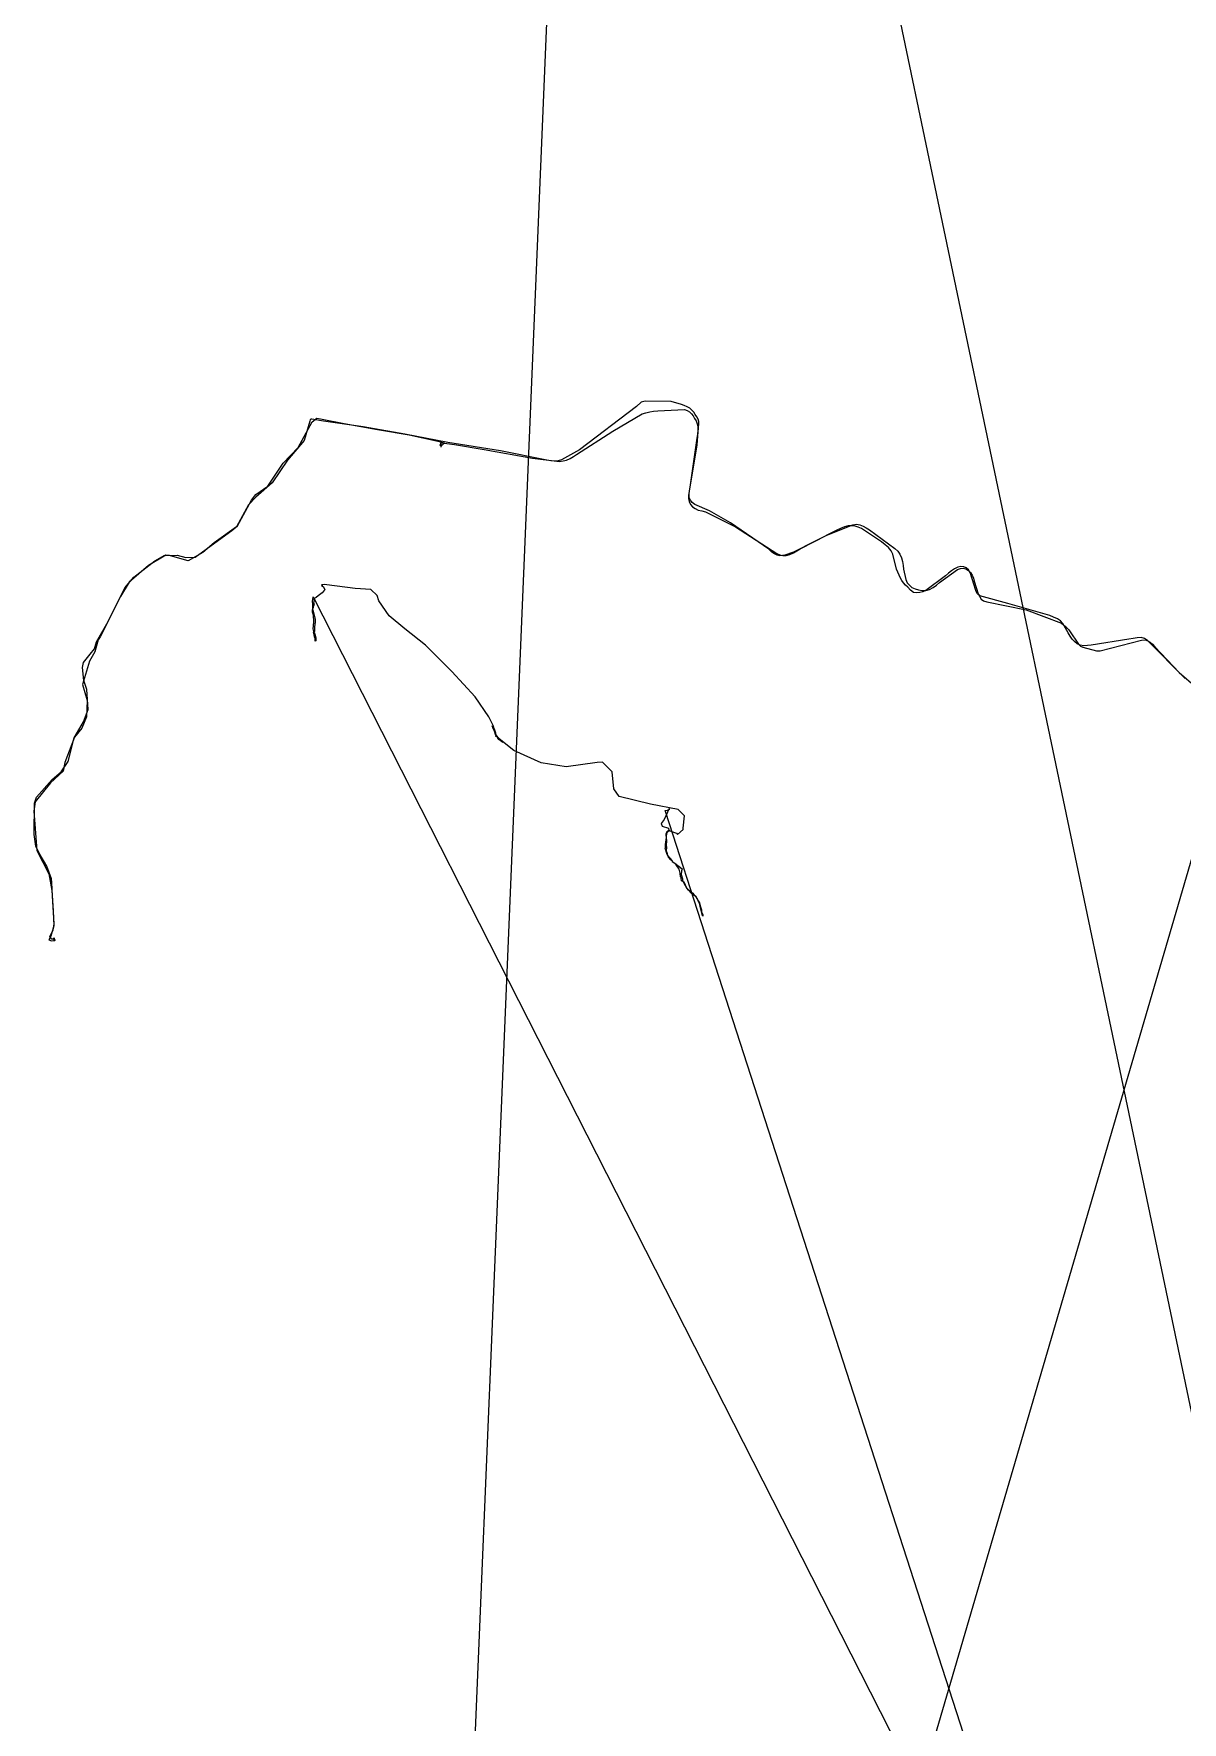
# Model space of a CAD drawing. Extents: x 533996 to 558759, y 1823984 to 1869097.
# Drawn here: x 533996 to 538545, y 1846540 to 1853228 of the extents above; entities that cross this region are included whole.
import ezdxf

# ---------------------------------------------------------------- set-up
doc = ezdxf.new("R2010")
doc.units = 0
for name, color, linetype in [('Default', 7, 'Continuous'), ('Unknown Line Type', 7, 'Continuous'), ('Unknown Point Feature', 7, 'Continuous')]:
    doc.layers.add(name, color=color, linetype=linetype)

# ---------------------------------------------------------------- blocks, each defined once
blk = doc.blocks.new('POINT_DISPLAY')
at = {"layer": 'Default'}
blk.add_line((0, 0), (0, 0), dxfattribs=at)

msp = doc.modelspace()

# ---------------------------------------------------------------- linework, layer by layer
at = {"layer": 'Unknown Line Type'}
for points in [[(534120.6, 1869074.7), (540850.2, 1836930.3)], [(535442, 1839236.9), (536139.8, 1855927.4)], [(539269.5, 1852310), (535443.4, 1839235.5)], [(538557.6, 1850674.7), (538407.2, 1850824.9), (538395.4, 1850832.1), (538382.1, 1850836.1), (538367.1, 1850835.8), (538350.7, 1850833.1), (538333.4, 1850829.7), (538185.1, 1850806.6), (538155.3, 1850803.9), (538141.5, 1850806.2), (538128.9, 1850811.9), (538118.1, 1850820), (538109.2, 1850829.6), (538101.6, 1850842), (538094.2, 1850854.4), (538072.1, 1850891.8), (538062.7, 1850902), (538050.9, 1850910.3), (538036.1, 1850917.4), (538020.4, 1850923.6), (537855.1, 1850971.1), (537743.1, 1851001), (537734.7, 1851009.1), (537728.8, 1851019.3), (537725.1, 1851031.2), (537721.9, 1851044.1), (537704.9, 1851094.6), (537698.3, 1851104.4), (537690, 1851111.8), (537680.4, 1851116.8), (537668.9, 1851117.5), (537656.3, 1851114.9), (537643.5, 1851108.3), (537631.2, 1851100.2), (537619.8, 1851091.3), (537608.2, 1851081), (537529.5, 1851022.6), (537517.7, 1851017.7), (537506.1, 1851014.2), (537493.8, 1851013.3), (537481.5, 1851015.1), (537468.7, 1851024.5), (537457.9, 1851035.9), (537449.2, 1851044), (537441.7, 1851052.7), (537435.2, 1851061.9), (537429.3, 1851071.6), (537414.2, 1851106.9), (537399.5, 1851166.7), (537392.3, 1851180.3), (537382, 1851192.5), (537368.2, 1851204), (537353.6, 1851214.9), (537274.5, 1851268), (537262.2, 1851273.6), (537249.5, 1851277.3), (537236.1, 1851279.1), (537222, 1851278.3), (537207.4, 1851274.6), (537192.5, 1851268.5), (537177.5, 1851261.8), (537005.3, 1851174.3), (536971.9, 1851162.7), (536962, 1851161), (536952, 1851160.6), (536941.4, 1851162.9), (536930.8, 1851167.6), (536920, 1851174.8), (536907.7, 1851186), (536756.3, 1851290.7), (536672.6, 1851338), (536614.5, 1851362.8), (536604.7, 1851370.6), (536597.3, 1851380.1), (536592.9, 1851391.5), (536592, 1851404.3), (536593.6, 1851417.9), (536596.1, 1851432.2), (536624.7, 1851599.2), (536631.3, 1851683.8), (536630.4, 1851692.6), (536627.8, 1851701.1), (536623, 1851710), (536616.6, 1851719.3), (536610.4, 1851729), (536603, 1851737.3), (536594.5, 1851744.6), (536584.1, 1851750.5), (536573.1, 1851755.4), (536561.9, 1851759.7), (536521.6, 1851771), (536417.6, 1851772.7), (536402, 1851768.3), (536384.1, 1851751.4), (536158.6, 1851579.9), (536087.4, 1851539.7), (536073.2, 1851536), (536059, 1851534.8), (536044.5, 1851536), (536029.3, 1851539.2), (535844.7, 1851575.2), (535636.4, 1851609.4), (535466.4, 1851641.5), (535301, 1851670.6), (535143.7, 1851693.9), (535097.7, 1851701.5), (535093.6, 1851700.7), (535091.1, 1851699), (535090.1, 1851692.9), (535066.9, 1851617), (535001.8, 1851539.2), (534941.2, 1851449), (534875.7, 1851392.8), (534847.6, 1851362.1), (534799.4, 1851274.8), (534711.1, 1851211.6), (534666.3, 1851173.8), (534608, 1851140.1), (534547.6, 1851157.5), (534534, 1851161.4), (534519.2, 1851162.3), (534450.4, 1851121.6), (534374.8, 1851056), (534340.6, 1850999.1), (534258.9, 1850839.1), (534251.7, 1850827.3), (534238, 1850780), (534217.2, 1850742.6), (534190, 1850649.7), (534208.5, 1850587), (534205.2, 1850522.4), (534186.9, 1850477.6), (534157.5, 1850442.3), (534119.6, 1850341.4), (534112.3, 1850307.2), (534063.1, 1850261.1), (534001.6, 1850185.5), (533996.5, 1850148.8), (534008.5, 1849993), (534055.8, 1849900.1), (534067.7, 1849834.3), (534073.1, 1849753.9), (534075.6, 1849695.1), (534064.5, 1849653.9), (534056.3, 1849639.5), (534066.3, 1849634.9), (534080.2, 1849636.4), (534078.5, 1849637.7), (534079.4, 1849640.6), (534078.9, 1849639.6), (534079.8, 1849636.7), (534080.2, 1849635.4), (534079.5, 1849636.8), (534080, 1849638), (534080.3, 1849638.9), (534080.4, 1849639.9), (534080.4, 1849639.3), (534079.7, 1849639.2), (534078.8, 1849640.7), (534077.5, 1849643.3), (534076.5, 1849646), (534076.7, 1849646.7), (534076.8, 1849645.6), (534076.6, 1849643.6), (534075.1, 1849640.5), (534075.7, 1849640.8), (534078.1, 1849641.4), (534068.2, 1849641.8), (534060.5, 1849652.8), (534073.2, 1849677.4), (534077.9, 1849702), (534071, 1849813.7), (534067.4, 1849866.5), (534066.4, 1849880.3), (534048.6, 1849930.4), (534017.3, 1849982.1), (534004, 1850010.5), (533998.4, 1850055.8), (533999.3, 1850180.8), (534006.8, 1850204), (534069.8, 1850274.4), (534105.2, 1850303.9), (534132.9, 1850345.8), (534156.7, 1850439.2), (534193.4, 1850502.6), (534211.5, 1850551.6), (534207.2, 1850630.2), (534194.6, 1850666.4), (534189.7, 1850718.3), (534193, 1850737.2), (534219.2, 1850770), (534237.1, 1850791.2), (534244.6, 1850819.7), (534290.8, 1850899.7), (534357.1, 1851033.7), (534392.8, 1851075.8), (534476.4, 1851140.3), (534513.2, 1851161.8), (534563.8, 1851162.4), (534599.4, 1851153.4), (534635.6, 1851155), (534708.5, 1851207), (534780.4, 1851259.9), (534803.8, 1851278.4), (534859, 1851380), (534876.2, 1851402.9), (534923, 1851435.5), (534984.7, 1851527.6), (535043.2, 1851588.9), (535098.7, 1851691.2), (535117.2, 1851705), (535123.8, 1851703.8), (535131.7, 1851702.2), (535226.1, 1851683.6), (535357.5, 1851660.3), (535483.9, 1851639.6), (535592.3, 1851615.4), (535623.8, 1851607.8), (535615.5, 1851599.9), (535613.8, 1851597.8), (535608.5, 1851597.3), (535605.6, 1851598.1), (535605.1, 1851597.8), (535606, 1851600.3), (535606.1, 1851601.5), (535609, 1851600.5), (535610.9, 1851603.2), (535609.9, 1851602), (535608.1, 1851602), (535610.3, 1851600.8), (535607.6, 1851599.3), (535609.1, 1851599.1), (535609.6, 1851599.7), (535608.9, 1851598.3), (535609.9, 1851596), (535609, 1851597.4), (535610, 1851598.8), (535612.4, 1851600.1), (535610.9, 1851597.3), (535610.5, 1851597.2), (535609.7, 1851597), (535608.3, 1851597.1), (535608.3, 1851598.9), (535608.1, 1851596.7), (535608.5, 1851592.3), (535610.9, 1851592.5), (535611.1, 1851593.3), (535608.9, 1851597.8), (535609.2, 1851608.1), (535611.5, 1851608.2), (535613.4, 1851607.8), (535663.3, 1851600.8), (535780.8, 1851580.8), (535971.7, 1851546.6), (536079.3, 1851534.2), (536093, 1851535.8), (536106.9, 1851539), (536120.6, 1851545.2), (536133.7, 1851553.3), (536146.2, 1851561.7), (536290, 1851653.8), (536406.5, 1851722.4), (536421, 1851727), (536436.2, 1851730.2), (536451.8, 1851732.6), (536467.7, 1851734.2), (536574.2, 1851739.2), (536583.9, 1851736.1), (536593.4, 1851730.6), (536601.7, 1851722.9), (536608.2, 1851714), (536614.1, 1851704.5), (536619.6, 1851694.1), (536624.4, 1851683.1), (536627.3, 1851671.2), (536626.9, 1851657.1), (536624.8, 1851641.7), (536622.5, 1851626.6), (536596.9, 1851441.1), (536590.1, 1851399.5), (536590.3, 1851386.7), (536592.6, 1851374.8), (536598, 1851363.9), (536606.2, 1851354.4), (536616.4, 1851347.3), (536628.3, 1851341.4), (536642.5, 1851337.8), (536656.6, 1851333.7), (536775.7, 1851275), (536939.5, 1851169), (536951.1, 1851164.3), (536963.3, 1851161.7), (536976.5, 1851160.9), (536991.5, 1851164.9), (537005.8, 1851171.3), (537019.5, 1851179.3), (537032.3, 1851187.3), (537137.5, 1851242), (537240.5, 1851283.3), (537254.8, 1851284.8), (537268.4, 1851283), (537281.5, 1851278.1), (537293.9, 1851271.4), (537306.5, 1851263.3), (537407.4, 1851189.5), (537418.5, 1851178.8), (537426.9, 1851166.5), (537433.3, 1851152.6), (537437.6, 1851138), (537439.7, 1851122.3), (537441.8, 1851107.1), (537450.2, 1851065.7), (537456.2, 1851053.6), (537464.6, 1851043.2), (537474.8, 1851035), (537487.1, 1851029.2), (537500.9, 1851025.2), (537514.8, 1851022.7), (537529.5, 1851022.8), (537544.2, 1851026.6), (537558.7, 1851033.9), (537571.7, 1851044.4), (537584.2, 1851054.6), (537655.5, 1851106.2), (537666.6, 1851109.6), (537678, 1851110.5), (537688.7, 1851107.9), (537698.6, 1851101.9), (537707, 1851093.4), (537713.5, 1851083.5), (537718.2, 1851072.1), (537721.7, 1851059.7), (537736.5, 1851009.9), (537748.4, 1850988.2), (537758.1, 1850981.5), (537770.9, 1850978), (537927.8, 1850945.6), (538066.6, 1850892.9), (538075, 1850886.5), (538080, 1850881), (538083.7, 1850877.3), (538086.9, 1850874.8), (538089.3, 1850873.1), (538084.6, 1850878.2), (538080.8, 1850881), (538095, 1850868), (538098.7, 1850862.9), (538134.3, 1850809.8), (538142.3, 1850802.8), (538152, 1850797.7), (538206.2, 1850783.7), (538220.4, 1850784.1), (538384.6, 1850826.3), (538398, 1850826.8), (538408.6, 1850823.9), (538418.4, 1850818.2), (538427.7, 1850809.5), (538436.5, 1850799.8), (538533.2, 1850697.9), (538601, 1850639.9)], [(540727.1, 1837063.8), (536499.6, 1850142.8), (536497.7, 1850151.2), (536506.5, 1850152.4), (536515.3, 1850156.1), (536512.9, 1850158.8), (536493.6, 1850115.5), (536480.9, 1850100.2), (536485.6, 1850089.8), (536510.5, 1850081.5), (536512.2, 1850072.1), (536512.6, 1850069.9), (536511.9, 1850070.8), (536513.8, 1850070.3), (536512.3, 1850070.1), (536512.4, 1850070.5), (536511.4, 1850069), (536511, 1850070.9), (536512.9, 1850070.1), (536510.2, 1850071.1), (536510.3, 1850070.5), (536509, 1850070.6), (536502.5, 1850061.6), (536501.3, 1850045.7), (536502.3, 1850029.3), (536501.2, 1850013.6), (536502.2, 1850005.2), (536501.9, 1849991.5), (536503.7, 1849985.9), (536507, 1849973.1), (536523.9, 1849952.8), (536526.3, 1849950), (536524.8, 1849949.4), (536536.3, 1849942.5), (536564.3, 1849919.9), (536561.8, 1849912), (536560.1, 1849898.1), (536565.7, 1849880.1), (536566.4, 1849874.8), (536568.4, 1849868.8), (536576.1, 1849854.5), (536583.5, 1849842.7), (536583.9, 1849842.6), (536582.8, 1849843.2), (536586.9, 1849839.1), (536606.5, 1849823.6), (536612.6, 1849815.6), (536615.8, 1849813.5), (536616.8, 1849812.9), (536625.4, 1849798.6), (536626.5, 1849795), (536625.3, 1849795.1), (536627.9, 1849793.5), (536633.4, 1849785.5), (536636.3, 1849773.7), (536641.3, 1849757.8), (536641.4, 1849750.5), (536646.3, 1849737.4), (536647, 1849734.2), (536646, 1849733.2), (536646.9, 1849733.8), (536648, 1849735.3), (536645.6, 1849733.5), (536645.6, 1849734.4), (536641.8, 1849749.5), (536637.3, 1849765.2), (536636.5, 1849772.1), (536633.2, 1849783), (536627.5, 1849793.8), (536623.7, 1849801.7), (536622.4, 1849803.7), (536619.9, 1849809), (536614.6, 1849813.6), (536606.6, 1849818.8), (536600, 1849823.5), (536589.3, 1849836.3), (536583.4, 1849844), (536572.1, 1849867.3), (536561.7, 1849872.7), (536561.2, 1849883.9), (536560.7, 1849885.5), (536558.6, 1849887.9), (536556.4, 1849903.1), (536553.3, 1849919.1), (536541.2, 1849936.1), (536529.6, 1849946.5), (536521.8, 1849953), (536519.3, 1849955.4), (536510.2, 1849967), (536505, 1849977.4), (536498, 1850002.2), (536498.2, 1850004.8), (536498.9, 1850011.5), (536498.8, 1850016), (536502.2, 1850044.8), (536501.9, 1850052.4), (536501.5, 1850058.4), (536504.6, 1850065.3), (536504.9, 1850068.1), (536504.8, 1850069.2), (536506.1, 1850069.8), (536507.6, 1850070.2), (536511.9, 1850071.6), (536513.8, 1850070.7), (536513.6, 1850072.8), (536515.6, 1850071.3), (536542, 1850061), (536545.8, 1850056.8), (536568.1, 1850076.1), (536569, 1850081.2), (536574.1, 1850130.1), (536549.3, 1850155.4), (536439.4, 1850176.4), (536315.3, 1850206.8), (536294.1, 1850237.7), (536287.1, 1850303.9), (536248.9, 1850342.6), (536228.2, 1850341.2), (536104.8, 1850323.7), (536006.7, 1850340.3), (535897.6, 1850389), (535839.9, 1850434.6), (535826.3, 1850452.7), (535812.5, 1850486.3), (535814.9, 1850479.6), (535813.4, 1850477.8), (535815.7, 1850477.6), (535819.1, 1850473.5), (535823.8, 1850458.5), (535824.3, 1850456.7), (535822.4, 1850456), (535823.1, 1850454.8), (535826, 1850449.4), (535826.5, 1850449.2), (535836.7, 1850438.6), (535846, 1850429.4), (535854.7, 1850421), (535854.5, 1850420.7), (535844, 1850428.8), (535838.8, 1850432.7), (535833.1, 1850439.8), (535831.3, 1850444.3), (535828, 1850444.9), (535826.8, 1850444.3), (535827.1, 1850446.9), (535828, 1850447.3), (535826.8, 1850457.6), (535821.1, 1850473.4), (535818, 1850481.7), (535818.4, 1850482.7), (535799.2, 1850522), (535745, 1850600.9), (535651.8, 1850701.2), (535548.5, 1850806.5), (535465.8, 1850871), (535403.6, 1850922.6), (535363.8, 1850982), (535357.1, 1851002.6), (535332.2, 1851027), (535270, 1851031), (535156.9, 1851045.5), (535149.1, 1851046.6), (535136.1, 1851044.5), (535140.6, 1851042.8), (535136.3, 1851040.9), (535144.4, 1851037.8), (535149.1, 1851025.8), (535145.8, 1851020.7), (535138.9, 1851013.9), (535122.4, 1851000.9), (535115.2, 1850995.1), (535106, 1850990.2), (535105.8, 1850990.2), (535107.1, 1850986), (535104.9, 1850972.5), (535106.5, 1850970.4), (535104.4, 1850960.6), (535103.6, 1850958.1), (535103.6, 1850955.5), (535099.9, 1850949), (535100.8, 1850948.1), (535103, 1850940.4), (535110.4, 1850907.5), (535110.7, 1850893.8), (535110.1, 1850892.3), (535109.4, 1850889.9), (535107.8, 1850876.8), (535108.7, 1850871.5), (535108.5, 1850862.2), (535106.7, 1850857.6), (535110.9, 1850845.8), (535113.1, 1850835.8), (535113.5, 1850828.2), (535113.4, 1850823.4), (535110.5, 1850821.4), (535111.6, 1850826.3), (535110.8, 1850831.9), (535108.9, 1850839.4), (535107.1, 1850848), (535104.9, 1850857.5), (535105.7, 1850860.7), (535104.5, 1850865.9), (535103.6, 1850870.8), (535103.9, 1850882.6), (535105.4, 1850900.1), (535103.8, 1850924.7), (535100.2, 1850936.8), (535101.2, 1850960.2), (535101.7, 1850968.1), (535100.4, 1850980.8), (535103.2, 1850994.8), (535103.4, 1850997.5), (542806.5, 1835852.7)]]:
    msp.add_lwpolyline(points, dxfattribs=at)

# ---------------------------------------------------------------- block references
at = {"layer": 'Unknown Point Feature', "xscale": 0.1, "yscale": 0.10000000000000002}
for p in [(536402, 1851768.3), (536417.6, 1851772.7), (536521.6, 1851771), (536561.9, 1851759.7), (535090.1, 1851692.9), (535091.1, 1851699), (535093.6, 1851700.7), (535097.7, 1851701.5), (535098.7, 1851691.2), (535117.2, 1851705), (535123.8, 1851703.8), (535131.7, 1851702.2), (535143.7, 1851693.9), (536384.1, 1851751.4), (536406.5, 1851722.4), (536421, 1851727), (536436.2, 1851730.2), (536451.8, 1851732.6), (536467.7, 1851734.2), (536573.1, 1851755.4), (536574.2, 1851739.2), (536583.9, 1851736.1), (536584.1, 1851750.5), (536593.4, 1851730.6), (536594.5, 1851744.6), (536601.7, 1851722.9), (536603, 1851737.3), (536608.2, 1851714), (536610.4, 1851729), (536614.1, 1851704.5), (536616.6, 1851719.3), (536619.6, 1851694.1), (536623, 1851710), (536627.8, 1851701.1), (536630.4, 1851692.6), (535226.1, 1851683.6), (535301, 1851670.6), (535357.5, 1851660.3), (535466.4, 1851641.5), (535483.9, 1851639.6), (536290, 1851653.8), (536622.5, 1851626.6), (536624.4, 1851683.1), (536624.8, 1851641.7), (536626.9, 1851657.1), (536627.3, 1851671.2), (536631.3, 1851683.8), (535043.2, 1851588.9), (535066.9, 1851617), (535592.3, 1851615.4), (535605.1, 1851597.8), (535605.6, 1851598.1), (535606, 1851600.3), (535606.1, 1851601.5), (535607.6, 1851599.3), (535608.1, 1851602), (535608.1, 1851596.7), (535608.3, 1851598.9), (535608.3, 1851597.1), (535608.5, 1851597.3), (535608.5, 1851592.3), (535608.9, 1851598.3), (535608.9, 1851597.8), (535609, 1851600.5), (535609, 1851597.4), (535609.1, 1851599.1), (535609.2, 1851608.1), (535609.6, 1851599.7), (535609.7, 1851597), (535609.9, 1851602), (535609.9, 1851596), (535610, 1851598.8), (535610.3, 1851600.8), (535610.5, 1851597.2), (535610.9, 1851603.2), (535610.9, 1851597.3), (535610.9, 1851592.5), (535611.1, 1851593.3), (535611.5, 1851608.2), (535612.4, 1851600.1), (535613.4, 1851607.8), (535613.8, 1851597.8), (535615.5, 1851599.9), (535623.8, 1851607.8), (535636.4, 1851609.4), (535663.3, 1851600.8), (535780.8, 1851580.8), (535844.7, 1851575.2), (536146.2, 1851561.7), (536158.6, 1851579.9), (536624.7, 1851599.2), (534984.7, 1851527.6), (535001.8, 1851539.2), (535971.7, 1851546.6), (536029.3, 1851539.2), (536044.5, 1851536), (536059, 1851534.8), (536073.2, 1851536), (536079.3, 1851534.2), (536087.4, 1851539.7), (536093, 1851535.8), (536106.9, 1851539), (536120.6, 1851545.2), (536133.7, 1851553.3), (534923, 1851435.5), (534941.2, 1851449), (536596.1, 1851432.2), (536596.9, 1851441.1), (534847.6, 1851362.1), (534859, 1851380), (534875.7, 1851392.8), (534876.2, 1851402.9), (536590.1, 1851399.5), (536590.3, 1851386.7), (536592, 1851404.3), (536592.6, 1851374.8), (536592.9, 1851391.5), (536593.6, 1851417.9), (536597.3, 1851380.1), (536598, 1851363.9), (536604.7, 1851370.6), (536614.5, 1851362.8), (536606.2, 1851354.4), (536616.4, 1851347.3), (536628.3, 1851341.4), (536642.5, 1851337.8), (536656.6, 1851333.7), (536672.6, 1851338), (536756.3, 1851290.7), (534780.4, 1851259.9), (534799.4, 1851274.8), (534803.8, 1851278.4), (536775.7, 1851275), (537137.5, 1851242), (537177.5, 1851261.8), (537192.5, 1851268.5), (537207.4, 1851274.6), (537222, 1851278.3), (537236.1, 1851279.1), (537240.5, 1851283.3), (537249.5, 1851277.3), (537254.8, 1851284.8), (537262.2, 1851273.6), (537268.4, 1851283), (537274.5, 1851268), (537281.5, 1851278.1), (537293.9, 1851271.4), (537306.5, 1851263.3), (534513.2, 1851161.8), (534519.2, 1851162.3), (534534, 1851161.4), (534547.6, 1851157.5), (534563.8, 1851162.4), (534666.3, 1851173.8), (534708.5, 1851207), (534711.1, 1851211.6), (536907.7, 1851186), (536920, 1851174.8), (536930.8, 1851167.6), (536939.5, 1851169), (536941.4, 1851162.9), (536951.1, 1851164.3), (536952, 1851160.6), (536962, 1851161), (536963.3, 1851161.7), (536971.9, 1851162.7), (536976.5, 1851160.9), (536991.5, 1851164.9), (537005.3, 1851174.3), (537005.8, 1851171.3), (537019.5, 1851179.3), (537032.3, 1851187.3), (537353.6, 1851214.9), (537368.2, 1851204), (537382, 1851192.5), (537392.3, 1851180.3), (537399.5, 1851166.7), (537407.4, 1851189.5), (537418.5, 1851178.8), (537426.9, 1851166.5), (534450.4, 1851121.6), (534476.4, 1851140.3), (534599.4, 1851153.4), (534608, 1851140.1), (534635.6, 1851155), (537414.2, 1851106.9), (537433.3, 1851152.6), (537437.6, 1851138), (537439.7, 1851122.3), (537441.8, 1851107.1), (537619.8, 1851091.3), (537631.2, 1851100.2), (537643.5, 1851108.3), (537655.5, 1851106.2), (537656.3, 1851114.9), (537666.6, 1851109.6), (537668.9, 1851117.5), (537678, 1851110.5), (537680.4, 1851116.8), (537688.7, 1851107.9), (537690, 1851111.8), (537698.3, 1851104.4), (537698.6, 1851101.9), (537704.9, 1851094.6), (537707, 1851093.4), (534357.1, 1851033.7), (534374.8, 1851056), (534392.8, 1851075.8), (535136.1, 1851044.5), (535136.3, 1851040.9), (535140.6, 1851042.8), (535144.4, 1851037.8), (535149.1, 1851046.6), (535149.1, 1851025.8), (535156.9, 1851045.5), (535270, 1851031), (535332.2, 1851027), (537429.3, 1851071.6), (537435.2, 1851061.9), (537441.7, 1851052.7), (537449.2, 1851044), (537450.2, 1851065.7), (537456.2, 1851053.6), (537457.9, 1851035.9), (537464.6, 1851043.2), (537468.7, 1851024.5), (537474.8, 1851035), (537487.1, 1851029.2), (537500.9, 1851025.2), (537514.8, 1851022.7), (537529.5, 1851022.8), (537529.5, 1851022.6), (537544.2, 1851026.6), (537558.7, 1851033.9), (537571.7, 1851044.4), (537584.2, 1851054.6), (537608.2, 1851081), (537713.5, 1851083.5), (537718.2, 1851072.1), (537721.7, 1851059.7), (537721.9, 1851044.1), (537725.1, 1851031.2), (534340.6, 1850999.1), (535100.4, 1850980.8), (535101.2, 1850960.2), (535101.7, 1850968.1), (535103.2, 1850994.8), (535103.4, 1850997.5), (535103.6, 1850958.1), (535103.6, 1850955.5), (535104.4, 1850960.6), (535104.9, 1850972.5), (535105.8, 1850990.2), (535106, 1850990.2), (535106.5, 1850970.4), (535107.1, 1850986), (535115.2, 1850995.1), (535122.4, 1851000.9), (535138.9, 1851013.9), (535145.8, 1851020.7), (535357.1, 1851002.6), (535363.8, 1850982), (537481.5, 1851015.1), (537493.8, 1851013.3), (537506.1, 1851014.2), (537517.7, 1851017.7), (537728.8, 1851019.3), (537734.7, 1851009.1), (537736.5, 1851009.9), (537743.1, 1851001), (537748.4, 1850988.2), (537758.1, 1850981.5), (537770.9, 1850978), (537855.1, 1850971.1), (534290.8, 1850899.7), (535099.9, 1850949), (535100.2, 1850936.8), (535100.8, 1850948.1), (535103, 1850940.4), (535103.8, 1850924.7), (535105.4, 1850900.1), (535109.4, 1850889.9), (535110.1, 1850892.3), (535110.4, 1850907.5), (535110.7, 1850893.8), (535403.6, 1850922.6), (537927.8, 1850945.6), (538020.4, 1850923.6), (538036.1, 1850917.4), (538050.9, 1850910.3), (538062.7, 1850902), (538066.6, 1850892.9), (538072.1, 1850891.8), (534251.7, 1850827.3), (534258.9, 1850839.1), (535103.6, 1850870.8), (535103.9, 1850882.6), (535104.5, 1850865.9), (535104.9, 1850857.5), (535105.7, 1850860.7), (535106.7, 1850857.6), (535107.1, 1850848), (535107.8, 1850876.8), (535108.5, 1850862.2), (535108.7, 1850871.5), (535108.9, 1850839.4), (535110.5, 1850821.4), (535110.8, 1850831.9), (535110.9, 1850845.8), (535111.6, 1850826.3), (535113.1, 1850835.8), (535113.4, 1850823.4), (535113.5, 1850828.2), (535465.8, 1850871), (538075, 1850886.5), (538080, 1850881), (538080.8, 1850881), (538083.7, 1850877.3), (538084.6, 1850878.2), (538086.9, 1850874.8), (538089.3, 1850873.1), (538094.2, 1850854.4), (538095, 1850868), (538098.7, 1850862.9), (538101.6, 1850842), (538109.2, 1850829.6), (538333.4, 1850829.7), (538350.7, 1850833.1), (538367.1, 1850835.8), (538382.1, 1850836.1), (538384.6, 1850826.3), (538395.4, 1850832.1), (538398, 1850826.8), (538407.2, 1850824.9), (538408.6, 1850823.9), (534219.2, 1850770), (534237.1, 1850791.2), (534238, 1850780), (534244.6, 1850819.7), (535548.5, 1850806.5), (538118.1, 1850820), (538128.9, 1850811.9), (538134.3, 1850809.8), (538141.5, 1850806.2), (538142.3, 1850802.8), (538152, 1850797.7), (538155.3, 1850803.9), (538185.1, 1850806.6), (538206.2, 1850783.7), (538220.4, 1850784.1), (538418.4, 1850818.2), (538427.7, 1850809.5), (538436.5, 1850799.8), (534189.7, 1850718.3), (534193, 1850737.2), (534217.2, 1850742.6), (535651.8, 1850701.2), (538533.2, 1850697.9), (534190, 1850649.7), (534194.6, 1850666.4), (534207.2, 1850630.2), (534208.5, 1850587), (535745, 1850600.9), (534193.4, 1850502.6), (534205.2, 1850522.4), (534211.5, 1850551.6), (535799.2, 1850522), (534156.7, 1850439.2), (534157.5, 1850442.3), (534186.9, 1850477.6), (535812.5, 1850486.3), (535813.4, 1850477.8), (535814.9, 1850479.6), (535815.7, 1850477.6), (535818, 1850481.7), (535818.4, 1850482.7), (535819.1, 1850473.5), (535821.1, 1850473.4), (535822.4, 1850456), (535823.1, 1850454.8), (535823.8, 1850458.5), (535824.3, 1850456.7), (535826, 1850449.4), (535826.3, 1850452.7), (535826.5, 1850449.2), (535826.8, 1850457.6), (535826.8, 1850444.3), (535827.1, 1850446.9), (535828, 1850447.3), (535828, 1850444.9), (535831.3, 1850444.3), (535833.1, 1850439.8), (535836.7, 1850438.6), (535838.8, 1850432.7), (535839.9, 1850434.6), (535844, 1850428.8), (535846, 1850429.4), (535854.5, 1850420.7), (535854.7, 1850421), (535897.6, 1850389), (534105.2, 1850303.9), (534112.3, 1850307.2), (534119.6, 1850341.4), (534132.9, 1850345.8), (536006.7, 1850340.3), (536104.8, 1850323.7), (536228.2, 1850341.2), (536248.9, 1850342.6), (536287.1, 1850303.9), (534063.1, 1850261.1), (534069.8, 1850274.4), (536294.1, 1850237.7), (533999.3, 1850180.8), (534001.6, 1850185.5), (534006.8, 1850204), (536315.3, 1850206.8), (536439.4, 1850176.4), (536506.5, 1850152.4), (536512.9, 1850158.8), (536515.3, 1850156.1), (536549.3, 1850155.4), (533996.5, 1850148.8), (536480.9, 1850100.2), (536485.6, 1850089.8), (536493.6, 1850115.5), (536497.7, 1850151.2), (536499.6, 1850142.8), (536574.1, 1850130.1), (533998.4, 1850055.8), (536501.3, 1850045.7), (536501.5, 1850058.4), (536501.9, 1850052.4), (536502.2, 1850044.8), (536502.3, 1850029.3), (536502.5, 1850061.6), (536504.6, 1850065.3), (536504.8, 1850069.2), (536504.9, 1850068.1), (536506.1, 1850069.8), (536507.6, 1850070.2), (536509, 1850070.6), (536510.2, 1850071.1), (536510.3, 1850070.5), (536510.5, 1850081.5), (536511, 1850070.9), (536511.4, 1850069), (536511.9, 1850071.6), (536511.9, 1850070.8), (536512.2, 1850072.1), (536512.3, 1850070.1), (536512.4, 1850070.5), (536512.6, 1850069.9), (536512.9, 1850070.1), (536513.6, 1850072.8), (536513.8, 1850070.7), (536513.8, 1850070.3), (536515.6, 1850071.3), (536542, 1850061), (536545.8, 1850056.8), (536568.1, 1850076.1), (536569, 1850081.2), (534004, 1850010.5), (534008.5, 1849993), (534017.3, 1849982.1), (536498, 1850002.2), (536498.2, 1850004.8), (536498.8, 1850016), (536498.9, 1850011.5), (536501.2, 1850013.6), (536501.9, 1849991.5), (536502.2, 1850005.2), (536503.7, 1849985.9), (536505, 1849977.4), (536507, 1849973.1), (536510.2, 1849967), (536519.3, 1849955.4), (536521.8, 1849953), (536523.9, 1849952.8), (534048.6, 1849930.4), (534055.8, 1849900.1), (536524.8, 1849949.4), (536526.3, 1849950), (536529.6, 1849946.5), (536536.3, 1849942.5), (536541.2, 1849936.1), (536553.3, 1849919.1), (536556.4, 1849903.1), (536558.6, 1849887.9), (536560.1, 1849898.1), (536560.7, 1849885.5), (536561.8, 1849912), (536564.3, 1849919.9), (534066.4, 1849880.3), (534067.4, 1849866.5), (534067.7, 1849834.3), (536561.2, 1849883.9), (536561.7, 1849872.7), (536565.7, 1849880.1), (536566.4, 1849874.8), (536568.4, 1849868.8), (536572.1, 1849867.3), (536576.1, 1849854.5), (536582.8, 1849843.2), (536583.4, 1849844), (536583.5, 1849842.7), (536583.9, 1849842.6), (536586.9, 1849839.1), (536589.3, 1849836.3), (536600, 1849823.5), (536606.5, 1849823.6), (536606.6, 1849818.8), (534071, 1849813.7), (534073.1, 1849753.9), (536612.6, 1849815.6), (536614.6, 1849813.6), (536615.8, 1849813.5), (536616.8, 1849812.9), (536619.9, 1849809), (536622.4, 1849803.7), (536623.7, 1849801.7), (536625.3, 1849795.1), (536625.4, 1849798.6), (536626.5, 1849795), (536627.5, 1849793.8), (536627.9, 1849793.5), (536633.2, 1849783), (536633.4, 1849785.5), (536636.3, 1849773.7), (536636.5, 1849772.1), (536637.3, 1849765.2), (536641.3, 1849757.8), (534075.6, 1849695.1), (534077.9, 1849702), (536641.4, 1849750.5), (536641.8, 1849749.5), (536645.6, 1849734.4), (536645.6, 1849733.5), (536646, 1849733.2), (536646.3, 1849737.4), (536646.9, 1849733.8), (536647, 1849734.2), (536648, 1849735.3), (534056.3, 1849639.5), (534060.5, 1849652.8), (534064.5, 1849653.9), (534066.3, 1849634.9), (534068.2, 1849641.8), (534073.2, 1849677.4), (534075.1, 1849640.5), (534075.7, 1849640.8), (534076.5, 1849646), (534076.6, 1849643.6), (534076.7, 1849646.7), (534076.8, 1849645.6), (534077.5, 1849643.3), (534078.1, 1849641.4), (534078.5, 1849637.7), (534078.8, 1849640.7), (534078.9, 1849639.6), (534079.4, 1849640.6), (534079.5, 1849636.8), (534079.7, 1849639.2), (534079.8, 1849636.7), (534080, 1849638), (534080.2, 1849636.4), (534080.2, 1849635.4), (534080.3, 1849638.9), (534080.4, 1849639.9), (534080.4, 1849639.3)]:
    msp.add_blockref('POINT_DISPLAY', p, dxfattribs=at)

doc.saveas('drawing.dxf')
